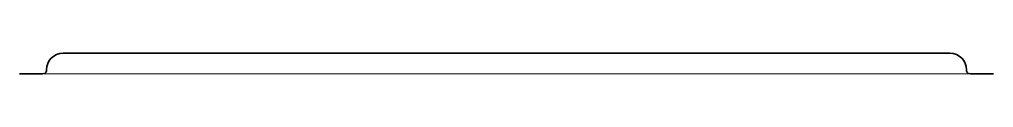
# Model space of a CAD drawing. Extents: x -760 to 4209, y 5795 to 10697.
# Drawn here: x -378 to -202.9, y 8332.4 to 8336.1 of the extents above; entities that cross this region are included whole.
import ezdxf

# ---------------------------------------------------------------- set-up
doc = ezdxf.new("R2010")
doc.units = 0
doc.header["$LTSCALE"] = 5
doc.layers.get('0').update_dxf_attribs({"linetype": 'CONTINUOUS', "lineweight": 0})
doc.layers.add('1', color=7, linetype='CONTINUOUS', true_color=0xffffff)

msp = doc.modelspace()

# ---------------------------------------------------------------- linework, layer by layer
msp.add_line((-374.18, 8332.38), (-206.75, 8332.38))
at = {"layer": '1', "linetype": 'Continuous', "lineweight": 35}
for p, q in [((-210.78, 8336.07), (-370.15, 8336.07)), ((-374.18, 8332.38), (-378, 8332.38)), ((-202.93, 8332.38), (-206.75, 8332.38))]:
    msp.add_line(p, q, dxfattribs=at)
for centre, major_axis, ratio, start_param, end_param in [((-370.12, 8333.06), (-2.92, 0.87), 0.983499, 5.005868, 6.567577), ((-210.81, 8333.06), (2.92, 0.87), 0.983499, 5.998794, 7.560502), ((-374.18, 8332.74), (-1, 0), 0.365276, 1.570796, 2.806932), ((-373.25, 8333.09), (0, -0.5), 0.176327, 0.711148, 1.570796), ((-207.68, 8333.09), (0, -0.5), 0.176327, 4.712389, 5.572038), ((-206.75, 8332.74), (-1, 0), 0.365276, 0.334661, 1.570796)]:
    msp.add_ellipse(centre, major_axis=major_axis, ratio=ratio, start_param=start_param, end_param=end_param, dxfattribs=at)
for points in [[(-373.2, 8332.71), (-373.2, 8332.69), (-373.2, 8332.68), (-373.22, 8332.65), (-373.23, 8332.63), (-373.24, 8332.62)], [(-207.69, 8332.62), (-207.7, 8332.63), (-207.71, 8332.65), (-207.72, 8332.68), (-207.73, 8332.69), (-207.73, 8332.71)]]:
    msp.add_open_spline(points, degree=3, knots=[0, 0, 0, 0, 0.5, 0.5, 1, 1, 1, 1], dxfattribs=at)

doc.saveas('drawing.dxf')
